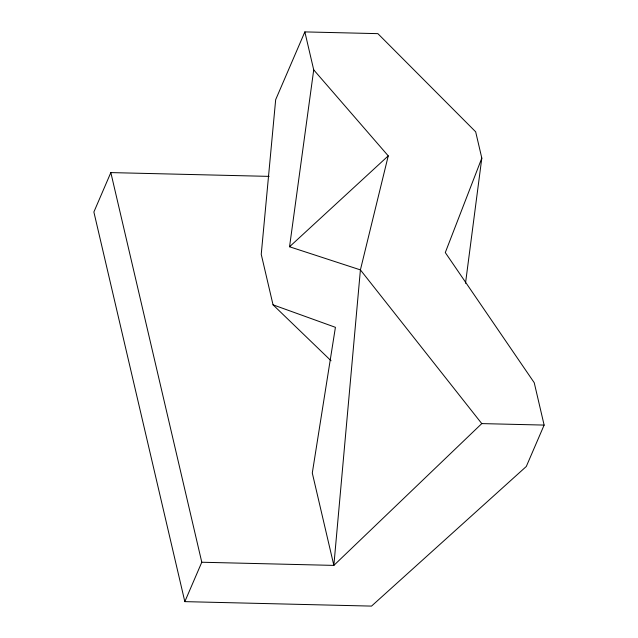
<?xml version="1.0" encoding="UTF-8"?>
<svg xmlns="http://www.w3.org/2000/svg" width="638" height="638" viewBox="0 0 638 638"><rect width="100%" height="100%" fill="white"/><g stroke="black" fill="none" stroke-linecap="round" stroke-linejoin="round"><path stroke-width="0.96" d="M465.509 283.272L481.81 158.112L475.669 131.811L377.879 33.647L304.852 31.9L275.672 99.664L261.237 254.315L273.032 304.82L331.058 360.773M481.81 158.112L445.292 252.568L534.237 382.712L544.126 425.083L481.778 423.6L360.406 269.89L289.548 246.762L313.721 69.869L304.852 31.9M313.721 69.869L388.247 155.871L360.406 269.89L333.857 565.396L201.791 562.237L184.829 601.634L371.523 606.1L526.302 466.474L544.126 425.083M269.132 176.383L110.837 172.595L93.874 211.999L184.829 601.634M481.778 423.6L333.857 565.396L312.293 473.013L335.421 327.318L273.032 304.82M289.548 246.762L388.247 155.871M110.837 172.595L201.791 562.237"/></g></svg>
